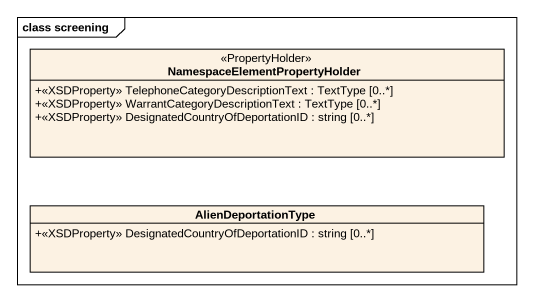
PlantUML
@startuml
mainframe class screening
hide circle
hide empty members
skinparam classAttributeIconSize 0
class "NamespaceElementPropertyHolder" as NamespaceElementPropertyHold <<PropertyHolder>> {
  +<<XSDProperty>> TelephoneCategoryDescriptionText : TextType [0..*]
  +<<XSDProperty>> WarrantCategoryDescriptionText : TextType [0..*]
  +<<XSDProperty>> DesignatedCountryOfDeportationID : string [0..*]
}
class AlienDeportationType {
  +<<XSDProperty>> DesignatedCountryOfDeportationID : string [0..*]
}
@enduml
